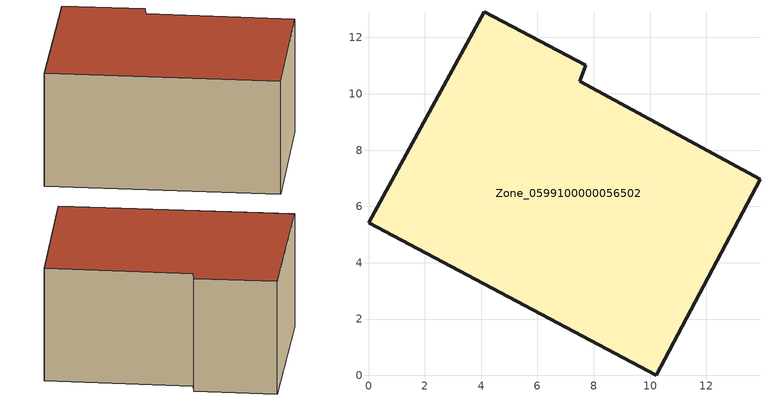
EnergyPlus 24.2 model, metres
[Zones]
Zone_0599100000056502
 floor ground (C_G): 0,5.42 4.11,12.92 7.71,11.02 7.5,10.44 13.9,6.97 10.21,0 z0.84
 wall outside (C_F): 10.21,0 13.9,6.97 7.5,10.44 7.71,11.02 4.11,12.92 0,5.42 10.21,0 z0.84:6.79
 roof outside (C_R): 4.11,12.92 0,5.42 10.21,0 13.9,6.97 7.5,10.44 7.71,11.02 z6.79
[BUILDING]
Pand.0599100000056502: North Axis=0; Terrain=City; Loads Convergence Tolerance Value=0.04; Temperature Convergence Tolerance Value=0.4; Solar Distribution=FullExterior; Maximum Number of Warmup Days=25; Minimum Number of Warmup Days=1
[Site:Location]
Rotterdam.The.Hague.AP_ZH_NLD Design_Conditions: Latitude=51.96; Longitude=4.45; Time Zone=1; Elevation=-4.5
[SITE:GROUNDTEMPERATURE:BUILDINGSURFACE]
18, 18, 18, 18, 18, 18, 18, 18, 18, 18, 18, 18
[MATERIAL] Thermal Absorptance=0.9; Solar Absorptance=0.7; Visible Absorptance=0.7
Name | Roughness | Thickness | Conductivity | Density | Specific Heat
G.D.1975-1991 | MediumSmooth | 0.15 | 0.288461 | 540 | 1210
F.D.1975-1991 | Rough | 0.3 | 0.230769 | 1920 | 840
R.D.1975-1991 | MediumRough | 0.2 | 0.153846 | 1500 | 1000
[CONSTRUCTION]
C_G: G.D.1975-1991
C_F: F.D.1975-1991
C_R: R.D.1975-1991
[ZONE]
Zone_0599100000056502: Type=1; Multiplier=1; Ceiling Height=Autocalculate; Volume=Autocalculate; Floor Area=autocalculate; Part of Total Floor Area=Yes
[ZONEINFILTRATION:DESIGNFLOWRATE]
Infil_Zone_0599100000056502: Zone or ZoneList or Space or SpaceList=Zone_0599100000056502; Schedule=AlwaysOn; Design Flow Rate Calculation Method=Flow/Area; Flow Rate per Floor Area=0.0042; Constant Term Coefficient=1; Temperature Term Coefficient=0; Velocity Term Coefficient=0; Velocity Squared Term Coefficient=0
[HVACTEMPLATE:ZONE:IDEALLOADSAIRSYSTEM]
Zone_0599100000056502: Maximum Heating Supply Air Temperature=50; Minimum Cooling Supply Air Temperature=13; Maximum Heating Supply Air Humidity Ratio=0.0156; Minimum Cooling Supply Air Humidity Ratio=0.0077; Heating Limit=NoLimit; Cooling Limit=NoLimit; Dehumidification Control Type=ConstantSensibleHeatRatio; Cooling Sensible Heat Ratio=0.7; Dehumidification Setpoint=60; Humidification Control Type=None; Humidification Setpoint=30; Outdoor Air Method=None; Outdoor Air Flow Rate per Person=0.00944; Outdoor Air Flow Rate per Zone Floor Area=0; Outdoor Air Flow Rate per Zone=0; Demand Controlled Ventilation Type=None; Outdoor Air Economizer Type=NoEconomizer; Heat Recovery Type=None; Sensible Heat Recovery Effectiveness=0.7; Latent Heat Recovery Effectiveness=0.65
[ZONECONTROL:THERMOSTAT]
ThermostatControl_Zone_0599100000056502: Zone or ZoneList=Zone_0599100000056502; Control Type Schedule=DualSetpointControlType; Control 1=Thermostat_Zone_0599100000056502; Temperature Difference Between Cutout And Setpoint=0
[THERMOSTATSETPOINT:DUALSETPOINT]
Thermostat_Zone_0599100000056502: Heating Setpoint Temperature Schedule=HeatingSetpoint_Zone_0599100000056502; Cooling Setpoint Temperature Schedule=CoolingSetpoint_Zone_0599100000056502
[SCHEDULE:COMPACT]
HeatingSetpoint_Zone_0599100000056502: Through: 12/31, For: AllDays, Until: 24:00, 21
CoolingSetpoint_Zone_0599100000056502: Through: 12/31, For: AllDays, Until: 24:00, 24
DualSetpointControlType: Through: 12/31, For: AllDays, Until: 24:00, 4
AlwaysOn: Through: 12/31, For: AllDays, Until: 24:00, 1
